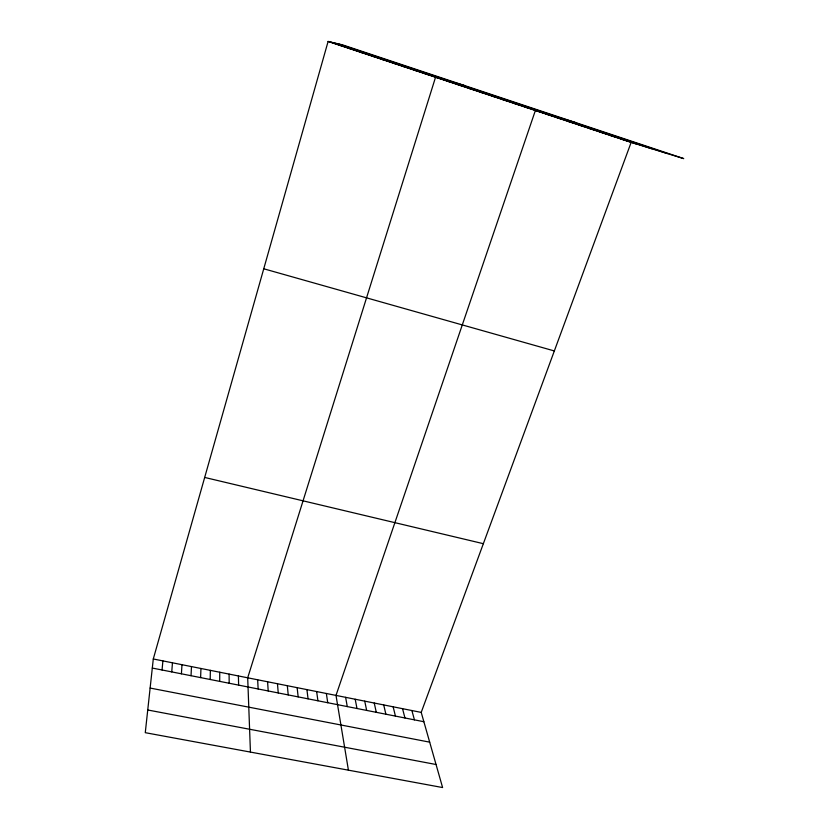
<?xml version="1.0" encoding="UTF-8"?>
<svg xmlns="http://www.w3.org/2000/svg" width="829" height="829" viewBox="0 0 829 829"><rect width="100%" height="100%" fill="white"/><g stroke="black" fill="none" stroke-linecap="round" stroke-linejoin="round"><path stroke-width="1.24" d="M219.695 681.376L219.747 672.226M210.183 679.49L210.359 670.36M200.628 677.604L200.939 668.475M191.033 675.708L191.478 666.589M181.406 673.811L181.986 664.703M171.748 671.904L172.463 662.796M162.049 669.987L162.898 660.889M153.292 658.982L145.272 732.681L442.603 787.55L421.215 712.401L631.149 142.381L683.728 158.608L342.657 44.911L328.108 41.45L153.292 658.982L421.215 712.401M147.738 709.987L436.044 764.504M150.132 688.06L429.691 742.162M152.308 668.06L423.868 721.717M204.69 477.442L483.359 543.689M339.071 45.098L341.009 45.574M349.983 48.735L352.097 49.274M360.843 52.351L363.133 52.952M371.661 55.957L374.128 56.61M382.428 59.543L385.07 60.258M393.143 63.108L395.951 63.885M403.816 66.662L406.79 67.491M414.438 70.206L417.588 71.087M263.757 268.783L554.332 350.947M425.018 73.729L428.334 74.662M464.24 85.439L435.546 77.232L247.695 677.801L250.441 752.09M446.852 80.993L450.51 82.05M458.105 84.745L461.929 85.853M469.297 88.475L473.307 89.646M480.447 92.185L484.623 93.418M491.535 95.884L495.877 97.169M502.581 99.563L507.089 100.9M513.565 103.221L518.249 104.62M524.508 106.858L529.348 108.319M576.58 122.889L535.389 110.485L336.004 695.407L348.418 770.172M546.228 114.101L551.399 115.656M557.015 117.687L562.342 119.303M567.751 121.262L573.243 122.93M578.435 124.827L584.082 126.547M589.077 128.371L594.88 130.143M599.668 131.894L605.626 133.718M610.206 135.407L616.32 137.282M620.703 138.899L626.962 140.826M338.108 43.823L667.397 153.562M333.776 42.797L651.729 148.733M329.869 41.864L637.553 144.36M328.108 41.45L631.149 142.381M411.899 710.546L414.427 719.852M402.542 708.681L404.946 717.976M393.143 706.805L395.433 716.09M383.713 704.93L385.879 714.204M374.252 703.033L376.283 712.308M364.739 701.147L366.656 710.412M355.195 699.241L356.988 708.494M345.62 697.334L347.278 706.577M326.346 693.49L327.745 702.723M316.647 691.552L317.921 700.785M306.917 689.614L308.056 698.837M297.145 687.666L298.16 696.878M287.331 685.707L288.212 694.909M277.477 683.738L278.233 692.94M267.591 681.77L268.202 690.961M257.664 679.79L258.14 688.972M238.41 675.946L238.617 685.117M229.094 674.091L229.177 683.251"/></g></svg>
